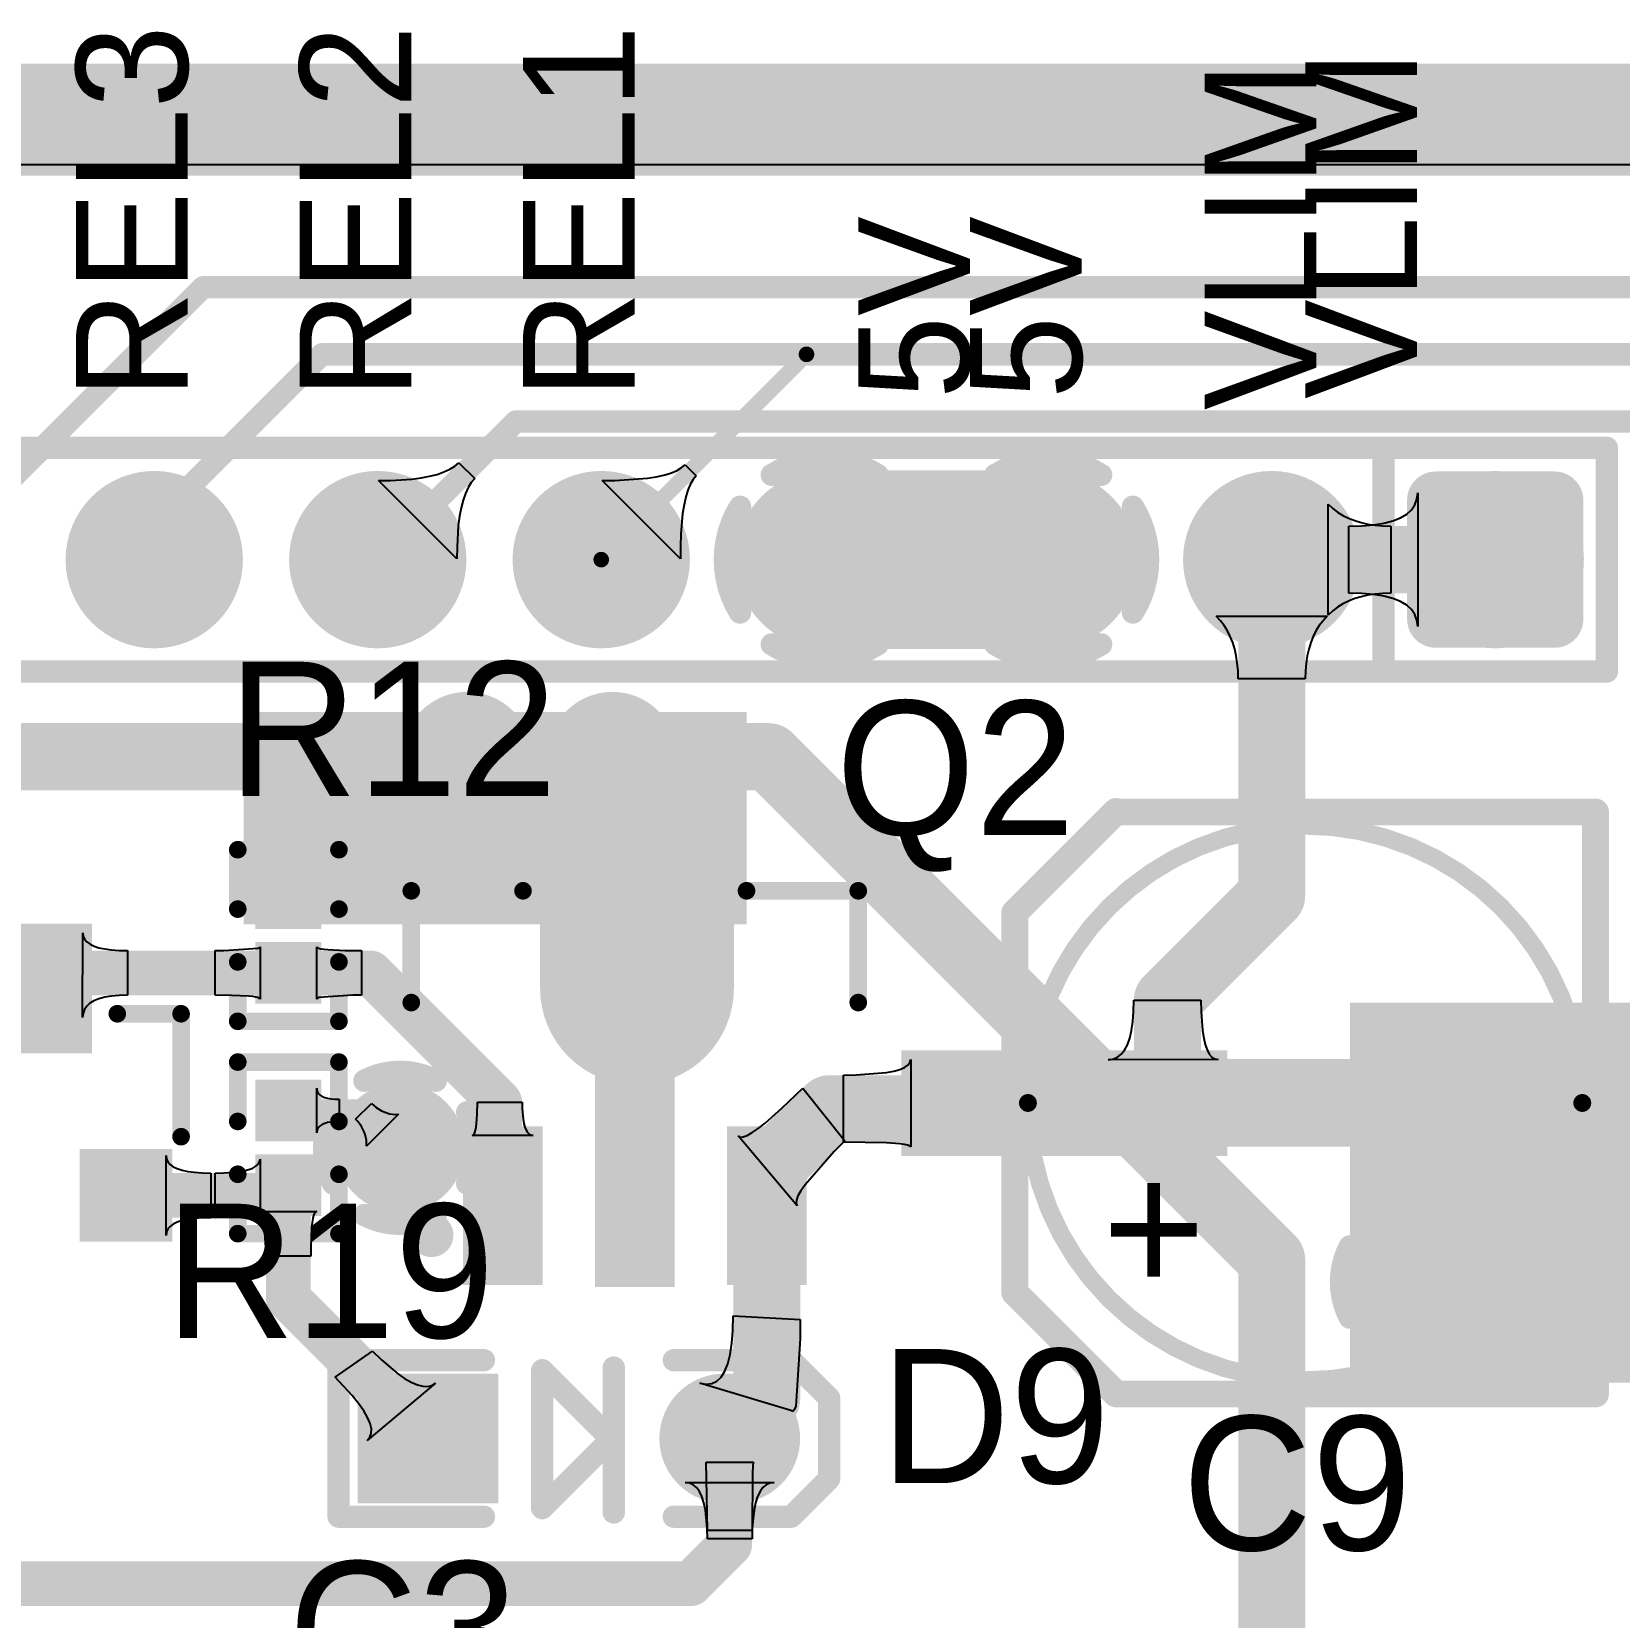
# Model space of a CAD drawing. Header units: millimetres. Extents: x -1 to 102, y -51 to 1.
# Drawn here: x 41.28 to 59.32, y -17.02 to 1 of the extents above; entities that cross this region are included whole.
import ezdxf

# ---------------------------------------------------------------- set-up
doc = ezdxf.new("R2010")
doc.units = ezdxf.units.MM
for name, color, linetype in [('BottomLayer', 5, 'Continuous'), ('InternalPlane1', 76, 'Continuous'), ('InternalPlane2', 16, 'Continuous'), ('Mechanical1', 6, 'Continuous'), ('MultiLayer', 9, 'Continuous'), ('TopLayer', 1, 'Continuous'), ('TopOverlay', 2, 'Continuous'), ('TopSolder', 216, 'Continuous')]:
    doc.layers.add(name, color=color, linetype=linetype)

msp = doc.modelspace()

# ---------------------------------------------------------------- linework, layer by layer
at = {"layer": 'BottomLayer'}
for p, q in [((46.031, -3.973), (46.087, -3.938)), ((46.087, -3.938), (46.134, -3.898)), ((46.134, -3.898), (46.314, -4.078)), ((45.221, -4.1), (45.357, -4.099)), ((46.112, -4.991), (45.221, -4.1)), ((45.357, -4.099), (45.599, -4.085)), ((45.599, -4.085), (45.705, -4.071)), ((45.705, -4.071), (45.801, -4.053)), ((45.801, -4.053), (45.888, -4.031)), ((45.888, -4.031), (45.964, -4.004)), ((45.964, -4.004), (46.031, -3.973)), ((46.274, -4.125), (46.239, -4.181)), ((46.314, -4.078), (46.274, -4.125)), ((46.181, -4.324), (46.159, -4.411)), ((46.208, -4.248), (46.181, -4.324)), ((46.239, -4.181), (46.208, -4.248)), ((46.141, -4.507), (46.127, -4.613)), ((46.159, -4.411), (46.141, -4.507)), ((46.127, -4.613), (46.113, -4.855)), ((46.113, -4.855), (46.112, -4.991))]:
    msp.add_line(p, q, dxfattribs=at)
for points, const_width in [([(40.132, -5), (43.227, -1.905)], 0.254), ([(43.227, -1.905), (61.849, -1.905)], 0.254), ([(43.11, -4.134), (44.577, -2.667)], 0.254), ([(44.577, -2.667), (61.087, -2.667)], 0.254), ([(45.212, -5), (46.783, -3.429)], 0.254), ([(46.783, -3.429), (60.198, -3.429)], 0.254), ([(42.672, -4.582), (43.11, -4.144)], 0.254), ([(43.11, -4.144), (43.11, -4.134)], 0.254), ([(42.672, -5), (42.672, -4.582)], 0.254), ([(30.988, -7.239), (46.228, -7.239)], 0.762), ([(46.228, -7.239), (47.879, -7.239)], 0.762), ([(47.879, -7.239), (49.657, -7.239)], 0.762), ([(49.657, -7.239), (55.372, -12.954)], 0.762), ([(55.372, -45), (55.372, -12.954)], 0.762)]:
    msp.add_lwpolyline(points, dxfattribs=dict(at, const_width=const_width))
for points, const_width in [([(43.164, -1.905, 1), (43.291, -1.905, 1)], 0.127), ([(43.164, -1.905, 1), (43.291, -1.905, 1)], 0.127), ([(44.513, -2.667, 1), (44.641, -2.667, 1)], 0.127), ([(44.513, -2.667, 1), (44.641, -2.667, 1)], 0.127), ([(46.72, -3.429, 1), (46.847, -3.429, 1)], 0.127), ([(46.72, -3.429, 1), (46.847, -3.429, 1)], 0.127), ([(42.222, -5, 1), (43.122, -5, 1)], 0.9), ([(43.046, -4.134, 1), (43.173, -4.134, 1)], 0.127), ([(43.046, -4.134, 1), (43.173, -4.134, 1)], 0.127), ([(43.046, -4.144, 1), (43.173, -4.144, 1)], 0.127), ([(43.046, -4.144, 1), (43.173, -4.144, 1)], 0.127), ([(44.762, -5, 1), (45.662, -5, 1)], 0.9), ([(47.302, -5, 1), (48.202, -5, 1)], 0.9), ([(49.842, -5, 1), (50.742, -5, 1)], 0.9), ([(52.382, -5, 1), (53.282, -5, 1)], 0.9), ([(54.922, -5, 1), (55.822, -5, 1)], 0.9), ([(57.125, -4.325, 1), (57.349, -4.325, 1)], 0.225), ([(58.475, -4.325, 1), (58.699, -4.325, 1)], 0.225), ([(42.608, -4.582, 1), (42.736, -4.582, 1)], 0.127), ([(42.608, -4.582, 1), (42.736, -4.582, 1)], 0.127), ([(42.608, -5, 1), (42.736, -5, 1)], 0.127), ([(45.148, -5, 1), (45.275, -5, 1)], 0.127), ([(57.125, -5.675, 1), (57.349, -5.675, 1)], 0.225), ([(58.475, -5.675, 1), (58.699, -5.675, 1)], 0.225), ([(46.037, -7.239, 1), (46.418, -7.239, 1)], 0.381), ([(46.037, -7.239, 1), (46.418, -7.239, 1)], 0.381), ([(46.037, -7.239, 1), (46.418, -7.239, 1)], 0.381), ([(47.688, -7.239, 1), (48.069, -7.239, 1)], 0.381), ([(47.688, -7.239, 1), (48.069, -7.239, 1)], 0.381), ([(47.688, -7.239, 1), (48.069, -7.239, 1)], 0.381), ([(49.467, -7.239, 1), (49.847, -7.239, 1)], 0.381), ([(49.467, -7.239, 1), (49.847, -7.239, 1)], 0.381), ([(45.275, -11.684, 1), (45.657, -11.684, 1)], 0.381), ([(55.181, -12.954, 1), (55.562, -12.954, 1)], 0.381), ([(55.181, -12.954, 1), (55.562, -12.954, 1)], 0.381), ([(56.832, -13.208, 1), (57.214, -13.208, 1)], 0.381), ([(59.118, -13.208, 1), (59.499, -13.208, 1)], 0.381)]:
    msp.add_lwpolyline(points, format="xyb", close=True, dxfattribs=dict(at, const_width=const_width))
for points in [[(58.587, -4.1), (57.237, -4.1), (58.587, -5.9), (57.237, -5.9)], [(58.812, -4.325), (57.012, -4.325), (58.812, -5.675), (57.012, -5.675)]]:
    msp.add_solid(points, dxfattribs=at)
at = {"layer": 'InternalPlane1'}
msp.add_line((0.51, -0.51), (99.49, -0.51), dxfattribs=at)
at = {"layer": 'InternalPlane1', "const_width": 1.016}
msp.add_lwpolyline([(0, 0), (100, 0)], dxfattribs=at)
at = {"layer": 'InternalPlane1'}
for points, const_width in [([(42.168, -5, 1), (43.176, -5, 1)], 1.008), ([(44.708, -5, 1), (45.716, -5, 1)], 1.008), ([(47.248, -5, 1), (48.256, -5, 1)], 1.008), ([(49.788, -5, 1), (50.796, -5, 1)], 1.008), ([(52.328, -5, 1), (53.336, -5, 1)], 1.008), ([(54.868, -5, 1), (55.876, -5, 1)], 1.008), ([(57.408, -5, 1), (58.416, -5, 1)], 1.008), ([(45.86, -7.239, 1), (46.596, -7.239, 1)], 0.737), ([(47.511, -7.239, 1), (48.247, -7.239, 1)], 0.737), ([(44.997, -10.921, 1), (45.124, -10.921, 1)], 0.127), ([(45.808, -10.921, 1), (45.935, -10.921, 1)], 0.127), ([(44.64, -11.279, 1), (44.767, -11.279, 1)], 0.127), ([(46.165, -11.279, 1), (46.292, -11.279, 1)], 0.127), ([(44.64, -12.089, 1), (44.767, -12.089, 1)], 0.127), ([(46.165, -12.089, 1), (46.292, -12.089, 1)], 0.127), ([(44.997, -12.447, 1), (45.124, -12.447, 1)], 0.127), ([(45.808, -12.447, 1), (45.935, -12.447, 1)], 0.127), ([(56.554, -12.445, 1), (56.681, -12.445, 1)], 0.127), ([(57.365, -12.445, 1), (57.492, -12.445, 1)], 0.127), ([(58.84, -12.445, 1), (58.967, -12.445, 1)], 0.127), ([(56.197, -12.803, 1), (56.324, -12.803, 1)], 0.127), ([(57.722, -12.803, 1), (57.849, -12.803, 1)], 0.127), ([(58.483, -12.803, 1), (58.61, -12.803, 1)], 0.127), ([(56.197, -13.613, 1), (56.324, -13.613, 1)], 0.127), ([(57.722, -13.613, 1), (57.849, -13.613, 1)], 0.127), ([(58.483, -13.613, 1), (58.61, -13.613, 1)], 0.127), ([(56.554, -13.971, 1), (56.681, -13.971, 1)], 0.127), ([(57.365, -13.971, 1), (57.492, -13.971, 1)], 0.127), ([(58.84, -13.971, 1), (58.967, -13.971, 1)], 0.127)]:
    msp.add_lwpolyline(points, format="xyb", close=True, dxfattribs=dict(at, const_width=const_width))
at = {"layer": 'InternalPlane1', "const_width": 0.254}
for points in [[(45.061, -10.921, -0.249328), (45.871, -10.921)], [(44.703, -12.089, -0.249328), (44.703, -11.279)], [(46.229, -11.279, -0.249328), (46.229, -12.089)], [(56.618, -12.445, -0.249328), (57.428, -12.445)], [(58.904, -12.445, -0.249328), (59.714, -12.445)], [(45.871, -12.447, -0.249328), (45.061, -12.447)], [(56.26, -13.613, -0.249328), (56.26, -12.803)], [(57.786, -12.803, -0.249328), (57.786, -13.613)], [(58.546, -13.613, -0.249328), (58.546, -12.803)], [(57.428, -13.971, -0.249328), (56.618, -13.971)], [(59.714, -13.971, -0.249328), (58.904, -13.971)]]:
    msp.add_lwpolyline(points, format="xyb", dxfattribs=at)
at = {"layer": 'InternalPlane2'}
msp.add_line((0.51, -0.51), (99.49, -0.51), dxfattribs=at)
at = {"layer": 'InternalPlane2', "const_width": 1.016}
msp.add_lwpolyline([(0, 0), (100, 0)], dxfattribs=at)
at = {"layer": 'InternalPlane2', "const_width": 0.254}
for points in [[(49.691, -4.037, -0.286745), (50.893, -4.037)], [(52.231, -4.037, -0.286745), (53.433, -4.037)], [(49.329, -5.601, -0.286745), (49.329, -4.399)], [(51.255, -4.399, -0.286745), (51.255, -5.601)], [(51.869, -5.601, -0.286745), (51.869, -4.399)], [(53.795, -4.399, -0.286745), (53.795, -5.601)], [(50.893, -5.963, -0.286745), (49.691, -5.963)], [(53.433, -5.963, -0.286745), (52.231, -5.963)]]:
    msp.add_lwpolyline(points, format="xyb", dxfattribs=at)
at = {"layer": 'InternalPlane2'}
for points, const_width in [([(49.627, -4.037, 1), (49.754, -4.037, 1)], 0.127), ([(50.83, -4.037, 1), (50.957, -4.037, 1)], 0.127), ([(52.167, -4.037, 1), (52.294, -4.037, 1)], 0.127), ([(53.37, -4.037, 1), (53.497, -4.037, 1)], 0.127), ([(42.168, -5, 1), (43.176, -5, 1)], 1.008), ([(44.708, -5, 1), (45.716, -5, 1)], 1.008), ([(47.248, -5, 1), (48.256, -5, 1)], 1.008), ([(54.868, -5, 1), (55.876, -5, 1)], 1.008), ([(57.408, -5, 1), (58.416, -5, 1)], 1.008), ([(49.266, -4.399, 1), (49.393, -4.399, 1)], 0.127), ([(51.191, -4.399, 1), (51.318, -4.399, 1)], 0.127), ([(51.806, -4.399, 1), (51.933, -4.399, 1)], 0.127), ([(53.731, -4.399, 1), (53.858, -4.399, 1)], 0.127), ([(49.266, -5.601, 1), (49.393, -5.601, 1)], 0.127), ([(51.191, -5.601, 1), (51.318, -5.601, 1)], 0.127), ([(51.806, -5.601, 1), (51.933, -5.601, 1)], 0.127), ([(53.731, -5.601, 1), (53.858, -5.601, 1)], 0.127), ([(49.627, -5.963, 1), (49.754, -5.963, 1)], 0.127), ([(50.83, -5.963, 1), (50.957, -5.963, 1)], 0.127), ([(52.167, -5.963, 1), (52.294, -5.963, 1)], 0.127), ([(53.37, -5.963, 1), (53.497, -5.963, 1)], 0.127), ([(45.86, -7.239, 1), (46.596, -7.239, 1)], 0.737), ([(47.511, -7.239, 1), (48.247, -7.239, 1)], 0.737), ([(45.098, -11.684, 1), (45.834, -11.684, 1)], 0.737), ([(56.655, -13.208, 1), (57.391, -13.208, 1)], 0.737), ([(58.941, -13.208, 1), (59.677, -13.208, 1)], 0.737)]:
    msp.add_lwpolyline(points, format="xyb", close=True, dxfattribs=dict(at, const_width=const_width))
at = {"layer": 'Mechanical1', "const_width": 1.27}
msp.add_lwpolyline([(19.05, 0), (80.899, 0)], dxfattribs=at)
at = {"layer": 'MultiLayer'}
for points, const_width in [([(42.222, -5, 1), (43.122, -5, 1)], 0.9), ([(44.762, -5, 1), (45.662, -5, 1)], 0.9), ([(47.302, -5, 1), (48.202, -5, 1)], 0.9), ([(49.842, -5, 1), (50.742, -5, 1)], 0.9), ([(52.382, -5, 1), (53.282, -5, 1)], 0.9), ([(54.922, -5, 1), (55.822, -5, 1)], 0.9), ([(57.125, -4.325, 1), (57.349, -4.325, 1)], 0.225), ([(58.475, -4.325, 1), (58.699, -4.325, 1)], 0.225), ([(57.125, -5.675, 1), (57.349, -5.675, 1)], 0.225), ([(58.475, -5.675, 1), (58.699, -5.675, 1)], 0.225), ([(46.037, -7.239, 1), (46.418, -7.239, 1)], 0.381), ([(47.688, -7.239, 1), (48.069, -7.239, 1)], 0.381), ([(45.275, -11.684, 1), (45.657, -11.684, 1)], 0.381), ([(56.832, -13.208, 1), (57.214, -13.208, 1)], 0.381), ([(59.118, -13.208, 1), (59.499, -13.208, 1)], 0.381)]:
    msp.add_lwpolyline(points, format="xyb", close=True, dxfattribs=dict(at, const_width=const_width))
for points in [[(58.587, -4.1), (57.237, -4.1), (58.587, -5.9), (57.237, -5.9)], [(58.812, -4.325), (57.012, -4.325), (58.812, -5.675), (57.012, -5.675)]]:
    msp.add_solid(points, dxfattribs=at)
at = {"layer": 'TopLayer'}
for p, q in [((48.607, -3.989), (48.661, -3.957)), ((48.661, -3.957), (48.704, -3.922)), ((48.704, -3.922), (48.83, -4.048)), ((48.652, -4.991), (47.761, -4.1)), ((47.761, -4.1), (47.907, -4.1)), ((47.907, -4.1), (48.276, -4.075)), ((48.276, -4.075), (48.376, -4.059)), ((48.376, -4.059), (48.464, -4.04)), ((48.464, -4.04), (48.541, -4.016)), ((48.541, -4.016), (48.607, -3.989)), ((48.763, -4.145), (48.736, -4.211)), ((48.795, -4.091), (48.763, -4.145)), ((48.83, -4.048), (48.795, -4.091)), ((48.712, -4.288), (48.693, -4.376)), ((48.736, -4.211), (48.712, -4.288)), ((56.999, -4.376), (57.023, -4.312)), ((57.023, -4.312), (57.031, -4.24)), ((57.031, -4.24), (57.031, -5.76)), ((48.677, -4.476), (48.657, -4.711)), ((48.693, -4.376), (48.677, -4.476)), ((56.015, -5.63), (56.015, -4.37)), ((56.015, -4.37), (56.066, -4.417)), ((56.066, -4.417), (56.121, -4.46)), ((56.121, -4.46), (56.181, -4.497)), ((56.181, -4.497), (56.246, -4.529)), ((56.835, -4.524), (56.906, -4.482)), ((56.906, -4.482), (56.96, -4.433)), ((56.96, -4.433), (56.999, -4.376)), ((56.246, -4.529), (56.315, -4.557)), ((56.249, -4.619), (56.397, -4.615)), ((56.249, -5.381), (56.249, -4.619)), ((56.315, -4.557), (56.388, -4.579)), ((56.388, -4.579), (56.466, -4.597)), ((56.397, -4.615), (56.53, -4.604)), ((56.466, -4.597), (56.549, -4.609)), ((56.53, -4.604), (56.648, -4.585)), ((56.549, -4.609), (56.636, -4.617)), ((56.636, -4.617), (56.727, -4.619)), ((56.648, -4.585), (56.749, -4.558)), ((56.727, -4.619), (56.727, -5.381)), ((56.749, -4.558), (56.835, -4.524)), ((48.657, -4.711), (48.652, -4.845)), ((48.652, -4.845), (48.652, -4.991)), ((56.397, -5.385), (56.249, -5.381)), ((56.466, -5.403), (56.388, -5.421)), ((56.53, -5.396), (56.397, -5.385)), ((56.549, -5.391), (56.466, -5.403)), ((56.648, -5.415), (56.53, -5.396)), ((56.636, -5.383), (56.549, -5.391)), ((56.727, -5.381), (56.636, -5.383)), ((56.066, -5.583), (56.015, -5.63)), ((56.121, -5.54), (56.066, -5.583)), ((56.181, -5.503), (56.121, -5.54)), ((56.246, -5.471), (56.181, -5.503)), ((56.315, -5.443), (56.246, -5.471)), ((56.388, -5.421), (56.315, -5.443)), ((56.749, -5.442), (56.648, -5.415)), ((56.835, -5.476), (56.749, -5.442)), ((56.906, -5.518), (56.835, -5.476)), ((56.96, -5.567), (56.906, -5.518)), ((56.999, -5.624), (56.96, -5.567)), ((54.789, -5.694), (54.742, -5.643)), ((54.742, -5.643), (56.002, -5.643)), ((54.832, -5.749), (54.789, -5.694)), ((54.869, -5.809), (54.832, -5.749)), ((55.912, -5.749), (55.875, -5.809)), ((55.955, -5.694), (55.912, -5.749)), ((56.002, -5.643), (55.955, -5.694)), ((57.023, -5.688), (56.999, -5.624)), ((57.031, -5.76), (57.023, -5.688)), ((54.901, -5.874), (54.869, -5.809)), ((54.929, -5.943), (54.901, -5.874)), ((54.951, -6.016), (54.929, -5.943)), ((55.815, -5.943), (55.793, -6.016)), ((55.843, -5.874), (55.815, -5.943)), ((55.875, -5.809), (55.843, -5.874)), ((54.969, -6.094), (54.951, -6.016)), ((54.981, -6.177), (54.969, -6.094)), ((55.775, -6.094), (55.763, -6.177)), ((55.793, -6.016), (55.775, -6.094)), ((54.989, -6.264), (54.981, -6.177)), ((54.991, -6.355), (54.989, -6.264)), ((55.755, -6.264), (55.753, -6.355)), ((55.763, -6.177), (55.755, -6.264)), ((55.753, -6.355), (54.991, -6.355)), ((41.858, -10.204), (41.861, -9.242)), ((41.861, -9.242), (41.866, -9.28)), ((41.866, -9.28), (41.881, -9.314)), ((41.881, -9.314), (41.907, -9.344)), ((41.907, -9.344), (41.942, -9.37)), ((41.942, -9.37), (41.988, -9.392)), ((41.988, -9.392), (42.044, -9.41)), ((42.044, -9.41), (42.11, -9.424)), ((42.11, -9.424), (42.186, -9.434)), ((42.186, -9.434), (42.272, -9.44)), ((42.272, -9.44), (42.369, -9.442)), ((42.369, -9.442), (42.369, -9.95)), ((43.366, -9.95), (43.366, -9.442)), ((43.366, -9.442), (43.463, -9.442)), ((43.463, -9.442), (43.854, -9.415)), ((43.854, -9.415), (43.869, -9.407)), ((43.869, -9.407), (43.874, -9.399)), ((43.874, -9.399), (43.874, -9.993)), ((44.518, -9.993), (44.518, -9.399)), ((44.518, -9.399), (44.523, -9.407)), ((44.523, -9.407), (44.538, -9.415)), ((44.538, -9.415), (44.564, -9.421)), ((44.564, -9.421), (44.599, -9.427)), ((44.599, -9.427), (44.645, -9.431)), ((44.645, -9.431), (44.843, -9.44)), ((44.843, -9.44), (45.026, -9.442)), ((45.026, -9.442), (45.026, -9.95)), ((41.904, -10.074), (41.879, -10.113)), ((41.94, -10.041), (41.904, -10.074)), ((41.986, -10.014), (41.94, -10.041)), ((42.042, -9.991), (41.986, -10.014)), ((42.109, -9.973), (42.042, -9.991)), ((42.185, -9.96), (42.109, -9.973)), ((42.272, -9.953), (42.185, -9.96)), ((42.369, -9.95), (42.272, -9.953)), ((43.549, -9.952), (43.366, -9.95)), ((43.747, -9.961), (43.549, -9.952)), ((43.793, -9.965), (43.747, -9.961)), ((43.828, -9.971), (43.793, -9.965)), ((43.854, -9.977), (43.828, -9.971)), ((43.869, -9.985), (43.854, -9.977)), ((43.874, -9.993), (43.869, -9.985)), ((44.523, -9.985), (44.518, -9.993)), ((44.538, -9.977), (44.523, -9.985)), ((44.929, -9.95), (44.538, -9.977)), ((45.026, -9.95), (44.929, -9.95)), ((53.803, -10.133), (53.806, -10.005)), ((53.806, -10.005), (54.568, -10.005)), ((54.568, -10.005), (54.57, -10.133)), ((41.863, -10.156), (41.858, -10.204)), ((41.879, -10.113), (41.863, -10.156)), ((53.779, -10.35), (53.794, -10.248)), ((53.794, -10.248), (53.803, -10.133)), ((54.57, -10.133), (54.585, -10.349)), ((53.733, -10.512), (53.759, -10.438)), ((53.759, -10.438), (53.779, -10.35)), ((54.585, -10.349), (54.599, -10.436)), ((54.599, -10.436), (54.617, -10.51)), ((53.618, -10.655), (53.662, -10.621)), ((53.662, -10.621), (53.7, -10.573)), ((53.7, -10.573), (53.733, -10.512)), ((54.617, -10.51), (54.638, -10.571)), ((54.638, -10.571), (54.663, -10.618)), ((54.663, -10.618), (54.692, -10.652)), ((50.994, -10.829), (51.078, -10.813)), ((51.078, -10.813), (51.147, -10.793)), ((51.147, -10.793), (51.2, -10.77)), ((51.2, -10.77), (51.238, -10.743)), ((51.238, -10.743), (51.261, -10.713)), ((51.261, -10.713), (51.269, -10.679)), ((51.269, -10.679), (51.269, -11.673)), ((53.513, -10.682), (53.568, -10.675)), ((54.763, -10.679), (53.513, -10.682)), ((53.568, -10.675), (53.618, -10.655)), ((54.692, -10.652), (54.726, -10.672)), ((54.726, -10.672), (54.763, -10.679)), ((44.518, -11.513), (44.518, -11.005)), ((44.518, -11.005), (44.52, -11.029)), ((49.806, -11.234), (50.042, -11.005)), ((50.042, -11.005), (50.519, -11.606)), ((50.507, -10.858), (50.651, -10.856)), ((50.507, -11.62), (50.507, -10.858)), ((50.651, -10.856), (50.994, -10.829)), ((44.52, -11.029), (44.528, -11.051)), ((44.528, -11.051), (44.541, -11.07)), ((44.541, -11.07), (44.559, -11.086)), ((44.559, -11.086), (44.581, -11.1)), ((44.581, -11.1), (44.609, -11.112)), ((44.609, -11.112), (44.642, -11.121)), ((44.642, -11.121), (44.681, -11.127)), ((44.681, -11.127), (44.724, -11.131)), ((44.724, -11.131), (44.772, -11.132)), ((44.772, -11.132), (44.772, -11.386)), ((44.961, -11.358), (45.14, -11.179)), ((45.14, -11.179), (45.167, -11.204)), ((46.341, -11.301), (46.344, -11.165)), ((46.344, -11.165), (46.852, -11.165)), ((46.852, -11.165), (46.853, -11.237)), ((44.986, -11.385), (44.961, -11.358)), ((45.448, -11.303), (45.085, -11.666)), ((45.167, -11.204), (45.195, -11.226)), ((45.195, -11.226), (45.224, -11.246)), ((45.224, -11.246), (45.253, -11.262)), ((45.253, -11.262), (45.284, -11.276)), ((45.284, -11.276), (45.315, -11.287)), ((45.315, -11.287), (45.347, -11.296)), ((45.347, -11.296), (45.38, -11.301)), ((45.38, -11.301), (45.414, -11.304)), ((45.414, -11.304), (45.448, -11.303)), ((46.335, -11.408), (46.341, -11.301)), ((46.853, -11.237), (46.863, -11.358)), ((46.863, -11.358), (46.872, -11.408)), ((49.614, -11.403), (49.806, -11.234)), ((44.52, -11.489), (44.518, -11.513)), ((44.528, -11.467), (44.52, -11.489)), ((44.541, -11.448), (44.528, -11.467)), ((44.559, -11.432), (44.541, -11.448)), ((44.581, -11.418), (44.559, -11.432)), ((44.609, -11.406), (44.581, -11.418)), ((44.642, -11.397), (44.609, -11.406)), ((44.681, -11.391), (44.642, -11.397)), ((44.724, -11.387), (44.681, -11.391)), ((44.772, -11.386), (44.724, -11.387)), ((45.008, -11.413), (44.986, -11.385)), ((45.028, -11.442), (45.008, -11.413)), ((45.044, -11.471), (45.028, -11.442)), ((45.058, -11.502), (45.044, -11.471)), ((45.069, -11.533), (45.058, -11.502)), ((45.078, -11.565), (45.069, -11.533)), ((46.286, -11.544), (46.297, -11.54)), ((46.977, -11.544), (46.286, -11.544)), ((46.297, -11.54), (46.307, -11.529)), ((46.307, -11.529), (46.315, -11.51)), ((46.315, -11.51), (46.323, -11.484)), ((46.323, -11.484), (46.329, -11.449)), ((46.329, -11.449), (46.335, -11.408)), ((46.872, -11.408), (46.883, -11.449)), ((46.883, -11.449), (46.897, -11.484)), ((46.897, -11.484), (46.913, -11.51)), ((46.913, -11.51), (46.932, -11.529)), ((46.932, -11.529), (46.953, -11.54)), ((46.953, -11.54), (46.977, -11.544)), ((49.364, -11.559), (49.41, -11.543)), ((49.41, -11.543), (49.467, -11.511)), ((49.467, -11.511), (49.535, -11.464)), ((49.535, -11.464), (49.614, -11.403)), ((45.083, -11.598), (45.078, -11.565)), ((45.086, -11.632), (45.083, -11.598)), ((45.085, -11.666), (45.086, -11.632)), ((49.977, -12.342), (49.307, -11.547)), ((49.307, -11.547), (49.33, -11.561)), ((49.33, -11.561), (49.364, -11.559)), ((50.4, -11.727), (50.068, -12.105)), ((50.519, -11.606), (50.4, -11.727)), ((50.994, -11.628), (50.507, -11.62)), ((51.147, -11.639), (50.994, -11.628)), ((51.2, -11.646), (51.147, -11.639)), ((51.238, -11.654), (51.2, -11.646)), ((51.261, -11.663), (51.238, -11.654)), ((51.269, -11.673), (51.261, -11.663)), ((42.806, -12.678), (42.806, -11.77)), ((42.806, -11.77), (42.811, -11.808)), ((42.811, -11.808), (42.826, -11.842)), ((42.826, -11.842), (42.852, -11.872)), ((42.852, -11.872), (42.887, -11.898)), ((42.887, -11.898), (42.933, -11.92)), ((43.793, -11.913), (43.828, -11.893)), ((43.828, -11.893), (43.854, -11.869)), ((43.854, -11.869), (43.869, -11.842)), ((43.869, -11.842), (43.874, -11.812)), ((43.874, -11.812), (43.874, -12.406)), ((42.933, -11.92), (42.989, -11.938)), ((42.989, -11.938), (43.055, -11.952)), ((43.055, -11.952), (43.131, -11.962)), ((43.131, -11.962), (43.217, -11.968)), ((43.217, -11.968), (43.314, -11.97)), ((43.314, -11.97), (43.314, -12.478)), ((43.366, -11.97), (43.463, -11.968)), ((43.366, -12.478), (43.366, -11.97)), ((43.463, -11.968), (43.625, -11.956)), ((43.625, -11.956), (43.691, -11.945)), ((43.691, -11.945), (43.747, -11.931)), ((43.747, -11.931), (43.793, -11.913)), ((49.988, -12.231), (49.97, -12.279)), ((50.021, -12.174), (49.988, -12.231)), ((50.068, -12.105), (50.021, -12.174)), ((43.828, -12.443), (43.793, -12.452)), ((43.854, -12.432), (43.828, -12.443)), ((43.869, -12.42), (43.854, -12.432)), ((43.874, -12.406), (43.869, -12.42)), ((43.887, -12.411), (43.874, -12.406)), ((43.874, -12.406), (44.518, -12.406)), ((43.899, -12.426), (43.887, -12.411)), ((43.909, -12.452), (43.899, -12.426)), ((44.493, -12.426), (44.483, -12.452)), ((44.505, -12.411), (44.493, -12.426)), ((44.518, -12.406), (44.505, -12.411)), ((49.97, -12.279), (49.966, -12.315)), ((49.966, -12.315), (49.977, -12.342)), ((42.826, -12.606), (42.811, -12.64)), ((42.852, -12.576), (42.826, -12.606)), ((42.887, -12.55), (42.852, -12.576)), ((42.933, -12.528), (42.887, -12.55)), ((42.989, -12.51), (42.933, -12.528)), ((43.055, -12.496), (42.989, -12.51)), ((43.217, -12.48), (43.055, -12.496)), ((43.314, -12.478), (43.217, -12.48)), ((43.549, -12.475), (43.366, -12.478)), ((43.691, -12.466), (43.549, -12.475)), ((43.747, -12.46), (43.691, -12.466)), ((43.793, -12.452), (43.747, -12.46)), ((43.918, -12.487), (43.909, -12.452)), ((43.941, -12.817), (43.918, -12.487)), ((44.461, -12.589), (44.451, -12.817)), ((44.467, -12.533), (44.461, -12.589)), ((44.474, -12.487), (44.467, -12.533)), ((44.483, -12.452), (44.474, -12.487)), ((42.811, -12.64), (42.806, -12.678)), ((43.942, -12.914), (43.941, -12.817)), ((44.45, -12.914), (43.942, -12.914)), ((44.451, -12.817), (44.45, -12.914)), ((49.248, -13.758), (49.252, -13.592)), ((49.252, -13.592), (50.014, -13.633)), ((50.014, -13.633), (50.013, -13.849)), ((49.237, -13.904), (49.248, -13.758)), ((50.013, -13.849), (49.962, -14.621)), ((44.729, -14.291), (45.152, -13.995)), ((45.152, -13.995), (45.253, -14.093)), ((49.191, -14.137), (49.218, -14.031)), ((49.218, -14.031), (49.237, -13.904)), ((45.253, -14.093), (45.437, -14.248)), ((45.437, -14.248), (45.518, -14.305)), ((49.115, -14.29), (49.157, -14.223)), ((49.157, -14.223), (49.191, -14.137)), ((44.921, -14.497), (44.729, -14.291)), ((45.87, -14.357), (45.091, -15.009)), ((45.518, -14.305), (45.593, -14.348)), ((45.593, -14.348), (45.662, -14.377)), ((45.662, -14.377), (45.724, -14.393)), ((45.724, -14.393), (45.779, -14.395)), ((45.779, -14.395), (45.828, -14.383)), ((45.828, -14.383), (45.87, -14.357)), ((49.908, -14.67), (48.871, -14.357)), ((48.871, -14.357), (48.943, -14.37)), ((48.943, -14.37), (49.008, -14.363)), ((49.008, -14.363), (49.065, -14.337)), ((49.065, -14.337), (49.115, -14.29)), ((44.995, -14.589), (44.921, -14.497)), ((45.054, -14.672), (44.995, -14.589)), ((45.097, -14.748), (45.054, -14.672)), ((45.126, -14.816), (45.097, -14.748)), ((49.928, -14.679), (49.908, -14.67)), ((49.946, -14.662), (49.928, -14.679)), ((49.962, -14.621), (49.946, -14.662)), ((45.091, -15.009), (45.122, -14.973)), ((45.122, -14.973), (45.139, -14.928)), ((45.14, -14.876), (45.126, -14.816)), ((45.139, -14.928), (45.14, -14.876)), ((48.958, -16.032), (48.943, -15.255)), ((48.943, -15.255), (49.482, -15.255)), ((49.476, -15.291), (49.472, -15.387)), ((49.479, -15.266), (49.476, -15.291)), ((49.482, -15.255), (49.479, -15.266)), ((48.755, -15.494), (48.707, -15.487)), ((48.707, -15.487), (49.718, -15.487)), ((48.797, -15.513), (48.755, -15.494)), ((48.835, -15.545), (48.797, -15.513)), ((49.472, -15.387), (49.467, -16.032)), ((49.628, -15.513), (49.59, -15.545)), ((49.67, -15.494), (49.628, -15.513)), ((49.718, -15.487), (49.67, -15.494)), ((48.868, -15.589), (48.835, -15.545)), ((48.896, -15.647), (48.868, -15.589)), ((48.918, -15.717), (48.896, -15.647)), ((49.529, -15.647), (49.507, -15.717)), ((49.557, -15.589), (49.529, -15.647)), ((49.59, -15.545), (49.557, -15.589)), ((48.936, -15.8), (48.918, -15.717)), ((48.956, -16.005), (48.936, -15.8)), ((49.489, -15.8), (49.477, -15.896)), ((49.507, -15.717), (49.489, -15.8)), ((48.958, -16.126), (48.956, -16.005)), ((49.467, -16.032), (48.958, -16.032)), ((49.469, -16.005), (49.467, -16.126)), ((49.477, -15.896), (49.469, -16.005)), ((49.467, -16.126), (48.958, -16.126))]:
    msp.add_line(p, q, dxfattribs=at)
for points, const_width in [([(47.752, -5), (50.085, -2.667)], 0.178), ([(50.085, -2.667), (60.071, -2.667)], 0.178), ([(50.292, -5), (52.832, -5)], 2.032), ([(55.372, -5), (57.912, -5)], 0.762), ([(55.372, -8.82), (55.372, -5)], 0.762), ([(48.158, -9.869), (48.158, -8.469)], 2), ([(54.187, -10.005), (55.372, -8.82)], 0.762), ([(41.402, -9.874), (41.58, -9.696)], 0.508), ([(41.58, -9.696), (44.196, -9.696)], 0.508), ([(44.196, -9.696), (45.129, -9.696)], 0.508), ([(45.129, -9.696), (46.598, -11.165)], 0.508), ([(54.187, -11.057), (54.187, -10.005)], 0.762), ([(52.953, -11.239), (53.016, -11.176)], 0.762), ([(53.016, -11.176), (54.068, -11.176)], 0.762), ([(54.068, -11.176), (54.187, -11.057)], 0.762), ([(46.598, -12.306), (46.598, -11.165)], 0.508), ([(49.633, -11.953), (50.348, -11.239)], 0.762), ([(50.348, -11.239), (52.953, -11.239)], 0.762), ([(44.196, -11.259), (45.041, -11.259)], 0.254), ([(45.041, -11.259), (45.466, -11.684)], 0.254), ([(49.633, -12.341), (49.633, -11.953)], 0.762), ([(44.056, -12.224), (44.171, -12.109)], 0.508), ([(44.171, -12.109), (44.196, -12.109)], 0.508), ([(44.196, -13.398), (44.196, -12.109)], 0.508), ([(42.352, -12.224), (44.056, -12.224)], 0.508), ([(46.598, -12.306), (46.633, -12.341)], 0.508), ([(49.633, -14.535), (49.633, -12.341)], 0.762), ([(44.196, -13.398), (45.339, -14.541)], 0.508), ([(49.212, -14.955), (49.633, -14.535)], 0.762), ([(45.339, -14.605), (45.339, -14.541)], 0.508), ([(45.339, -14.605), (45.72, -14.986)], 0.508), ([(49.276, -14.986), (49.149, -14.986)], 1.27), ([(49.212, -14.986), (49.212, -14.955)], 0.762), ([(45.72, -14.986), (45.783, -14.986)], 0.508), ([(49.212, -16.192), (49.212, -14.986)], 0.508), ([(48.768, -16.637), (49.212, -16.192)], 0.508), ([(39.37, -16.637), (48.768, -16.637)], 0.508)]:
    msp.add_lwpolyline(points, dxfattribs=dict(at, const_width=const_width))
for points, const_width in [([(50.041, -2.667, 1), (50.129, -2.667, 1)], 0.0889), ([(50.041, -2.667, 1), (50.129, -2.667, 1)], 0.0889), ([(42.222, -5, 1), (43.122, -5, 1)], 0.9), ([(44.762, -5, 1), (45.662, -5, 1)], 0.9), ([(47.302, -5, 1), (48.202, -5, 1)], 0.9), ([(49.784, -5, 1), (50.8, -5, 1)], 1.016), ([(49.842, -5, 1), (50.742, -5, 1)], 0.9), ([(52.324, -5, 1), (53.34, -5, 1)], 1.016), ([(52.382, -5, 1), (53.282, -5, 1)], 0.9), ([(54.922, -5, 1), (55.822, -5, 1)], 0.9), ([(57.125, -4.325, 1), (57.349, -4.325, 1)], 0.225), ([(58.475, -4.325, 1), (58.699, -4.325, 1)], 0.225), ([(55.181, -5, 1), (55.562, -5, 1)], 0.381), ([(55.181, -5, 1), (55.562, -5, 1)], 0.381), ([(57.721, -5, 1), (58.102, -5, 1)], 0.381), ([(47.708, -5, 1), (47.796, -5, 1)], 0.0889), ([(57.125, -5.675, 1), (57.349, -5.675, 1)], 0.225), ([(58.475, -5.675, 1), (58.699, -5.675, 1)], 0.225), ([(46.037, -7.239, 1), (46.418, -7.239, 1)], 0.381), ([(47.688, -7.239, 1), (48.069, -7.239, 1)], 0.381), ([(47.658, -8.469, 1), (48.658, -8.469, 1)], 1), ([(55.181, -8.82, 1), (55.562, -8.82, 1)], 0.381), ([(55.181, -8.82, 1), (55.562, -8.82, 1)], 0.381), ([(47.658, -9.869, 1), (48.658, -9.869, 1)], 1), ([(41.453, -9.696, 1), (41.707, -9.696, 1)], 0.254), ([(41.453, -9.696, 1), (41.707, -9.696, 1)], 0.254), ([(44.069, -9.696, 1), (44.323, -9.696, 1)], 0.254), ([(44.069, -9.696, 1), (44.323, -9.696, 1)], 0.254), ([(45.002, -9.696, 1), (45.256, -9.696, 1)], 0.254), ([(45.002, -9.696, 1), (45.256, -9.696, 1)], 0.254), ([(41.275, -9.874, 1), (41.529, -9.874, 1)], 0.254), ([(53.996, -10.005, 1), (54.377, -10.005, 1)], 0.381), ([(53.996, -10.005, 1), (54.377, -10.005, 1)], 0.381), ([(52.825, -11.176, 1), (53.206, -11.176, 1)], 0.381), ([(52.825, -11.176, 1), (53.206, -11.176, 1)], 0.381), ([(53.877, -11.176, 1), (54.258, -11.176, 1)], 0.381), ([(53.877, -11.176, 1), (54.258, -11.176, 1)], 0.381), ([(53.996, -11.057, 1), (54.377, -11.057, 1)], 0.381), ([(53.996, -11.057, 1), (54.377, -11.057, 1)], 0.381), ([(46.471, -11.165, 1), (46.725, -11.165, 1)], 0.254), ([(46.471, -11.165, 1), (46.725, -11.165, 1)], 0.254), ([(50.157, -11.239, 1), (50.538, -11.239, 1)], 0.381), ([(50.157, -11.239, 1), (50.538, -11.239, 1)], 0.381), ([(52.763, -11.239, 1), (53.144, -11.239, 1)], 0.381), ([(52.763, -11.239, 1), (53.144, -11.239, 1)], 0.381), ([(44.132, -11.259, 1), (44.259, -11.259, 1)], 0.127), ([(44.977, -11.259, 1), (45.104, -11.259, 1)], 0.127), ([(44.977, -11.259, 1), (45.104, -11.259, 1)], 0.127), ([(45.275, -11.684, 1), (45.657, -11.684, 1)], 0.381), ([(45.403, -11.684, 1), (45.529, -11.684, 1)], 0.127), ([(49.442, -11.953, 1), (49.823, -11.953, 1)], 0.381), ([(49.442, -11.953, 1), (49.823, -11.953, 1)], 0.381), ([(44.044, -12.109, 1), (44.298, -12.109, 1)], 0.254), ([(44.044, -12.109, 1), (44.298, -12.109, 1)], 0.254), ([(44.069, -12.109, 1), (44.323, -12.109, 1)], 0.254), ([(44.069, -12.109, 1), (44.323, -12.109, 1)], 0.254), ([(42.225, -12.224, 1), (42.479, -12.224, 1)], 0.254), ([(43.929, -12.224, 1), (44.183, -12.224, 1)], 0.254), ([(43.929, -12.224, 1), (44.183, -12.224, 1)], 0.254), ([(46.471, -12.306, 1), (46.725, -12.306, 1)], 0.254), ([(46.471, -12.306, 1), (46.725, -12.306, 1)], 0.254), ([(46.506, -12.341, 1), (46.76, -12.341, 1)], 0.254), ([(49.442, -12.341, 1), (49.823, -12.341, 1)], 0.381), ([(49.442, -12.341, 1), (49.823, -12.341, 1)], 0.381), ([(56.832, -13.208, 1), (57.214, -13.208, 1)], 0.381), ([(59.118, -13.208, 1), (59.499, -13.208, 1)], 0.381), ([(44.069, -13.398, 1), (44.323, -13.398, 1)], 0.254), ([(44.069, -13.398, 1), (44.323, -13.398, 1)], 0.254), ([(49.442, -14.535, 1), (49.823, -14.535, 1)], 0.381), ([(49.442, -14.535, 1), (49.823, -14.535, 1)], 0.381), ([(45.212, -14.541, 1), (45.466, -14.541, 1)], 0.254), ([(45.212, -14.541, 1), (45.466, -14.541, 1)], 0.254), ([(45.212, -14.605, 1), (45.466, -14.605, 1)], 0.254), ([(45.212, -14.605, 1), (45.466, -14.605, 1)], 0.254), ([(48.831, -14.986, 1), (49.467, -14.986, 1)], 0.635), ([(48.958, -14.986, 1), (49.593, -14.986, 1)], 0.635), ([(49.022, -14.955, 1), (49.403, -14.955, 1)], 0.381), ([(49.022, -14.955, 1), (49.403, -14.955, 1)], 0.381), ([(49.022, -14.986, 1), (49.403, -14.986, 1)], 0.381), ([(45.593, -14.986, 1), (45.847, -14.986, 1)], 0.254), ([(45.593, -14.986, 1), (45.847, -14.986, 1)], 0.254), ([(45.657, -14.986, 1), (45.91, -14.986, 1)], 0.254), ([(49.086, -14.986, 1), (49.339, -14.986, 1)], 0.254), ([(49.086, -16.192, 1), (49.339, -16.192, 1)], 0.254), ([(49.086, -16.192, 1), (49.339, -16.192, 1)], 0.254), ([(48.641, -16.637, 1), (48.895, -16.637, 1)], 0.254), ([(48.641, -16.637, 1), (48.895, -16.637, 1)], 0.254)]:
    msp.add_lwpolyline(points, format="xyb", close=True, dxfattribs=dict(at, const_width=const_width))
for points in [[(58.587, -4.1), (57.237, -4.1), (58.587, -5.9), (57.237, -5.9)], [(58.812, -4.325), (57.012, -4.325), (58.812, -5.675), (57.012, -5.675)], [(43.688, -9.144), (49.403, -9.144), (43.688, -6.731), (49.403, -6.731)], [(43.871, -8.546), (43.871, -9.146), (44.521, -8.546), (44.521, -9.146)], [(40.94, -10.509), (41.864, -10.509), (40.94, -9.239), (41.864, -9.239)], [(43.871, -9.396), (43.871, -9.996), (44.521, -9.396), (44.521, -9.996)], [(56.261, -14.351), (60.325, -14.351), (56.261, -10.033), (60.325, -10.033)], [(48.483, -10.763), (47.783, -10.763), (48.483, -13.163), (47.783, -13.163)], [(51.266, -11.676), (54.766, -11.676), (51.266, -10.676), (54.766, -10.676)], [(56.74, -11.676), (60.24, -11.676), (56.74, -10.676), (60.24, -10.676)], [(44.521, -11.559), (44.521, -10.959), (43.871, -11.559), (43.871, -10.959)], [(46.983, -11.541), (46.283, -11.541), (46.983, -13.141), (46.283, -13.141)], [(49.983, -11.541), (49.283, -11.541), (49.983, -13.141), (49.283, -13.141)], [(41.895, -12.681), (42.809, -12.681), (41.895, -11.767), (42.809, -11.767)], [(44.521, -12.409), (44.521, -11.809), (43.871, -12.409), (43.871, -11.809)], [(45.085, -15.621), (46.482, -15.621), (45.085, -14.351), (46.482, -14.351)]]:
    msp.add_solid(points, dxfattribs=at)
at = {"layer": 'TopOverlay'}
for points, const_width in [([(38.862, -3.73), (59.182, -3.73)], 0.254), ([(56.642, -6.27), (56.642, -3.73)], 0.254), ([(59.182, -6.27), (59.182, -3.73)], 0.254), ([(38.862, -6.27), (59.182, -6.27)], 0.254), ([(56.642, -6.27), (59.182, -6.27)], 0.254), ([(52.452, -9.013), (53.602, -7.862)], 0.305), ([(53.608, -7.867), (59.052, -7.867)], 0.305), ([(59.052, -14.481), (59.052, -7.867)], 0.305), ([(43.621, -8.971), (43.621, -8.296)], 0.2), ([(43.621, -8.296), (44.771, -8.296)], 0.2), ([(44.771, -8.971), (44.771, -8.296)], 0.2), ([(45.593, -10.033), (45.593, -8.763)], 0.2), ([(45.593, -8.763), (46.863, -8.763)], 0.2), ([(49.403, -8.763), (50.673, -8.763)], 0.2), ([(50.673, -10.033), (50.673, -8.763)], 0.2), ([(52.452, -13.328), (52.452, -9.013)], 0.305), ([(43.621, -10.246), (43.621, -9.571)], 0.2), ([(44.771, -10.246), (44.771, -9.571)], 0.2), ([(42.252, -10.16), (42.977, -10.16)], 0.2), ([(42.977, -11.557), (42.977, -10.16)], 0.2), ([(43.621, -10.246), (44.771, -10.246)], 0.2), ([(43.621, -10.709), (44.771, -10.709)], 0.2), ([(43.621, -11.384), (43.621, -10.709)], 0.2), ([(44.771, -11.384), (44.771, -10.709)], 0.2), ([(43.621, -12.659), (43.621, -11.984)], 0.2), ([(44.771, -12.659), (44.771, -11.984)], 0.2), ([(43.621, -12.659), (44.771, -12.659)], 0.2), ([(52.452, -13.328), (53.602, -14.479)], 0.305), ([(44.767, -15.875), (44.767, -14.097)], 0.254), ([(44.767, -14.097), (46.418, -14.097)], 0.254), ([(47.894, -15.827), (47.894, -14.181)], 0.254), ([(48.578, -14.097), (49.911, -14.097)], 0.254), ([(49.911, -14.097), (50.343, -14.529)], 0.254), ([(47.081, -14.211), (47.894, -15.024)], 0.254), ([(47.081, -15.778), (47.081, -14.211)], 0.254), ([(50.343, -15.443), (50.343, -14.529)], 0.254), ([(53.605, -14.481), (59.052, -14.481)], 0.305), ([(47.081, -15.778), (47.854, -15.006)], 0.254), ([(49.911, -15.875), (50.343, -15.443)], 0.254), ([(44.767, -15.875), (46.418, -15.875)], 0.254), ([(48.578, -15.875), (49.911, -15.875)], 0.254)]:
    msp.add_lwpolyline(points, dxfattribs=dict(at, const_width=const_width))
for points, const_width in [([(56.578, -3.73, 1), (56.705, -3.73, 1)], 0.127), ([(59.118, -3.73, 1), (59.245, -3.73, 1)], 0.127), ([(59.118, -3.73, 1), (59.245, -3.73, 1)], 0.127), ([(56.578, -6.27, 1), (56.705, -6.27, 1)], 0.127), ([(56.578, -6.27, 1), (56.705, -6.27, 1)], 0.127), ([(59.118, -6.27, 1), (59.245, -6.27, 1)], 0.127), ([(59.118, -6.27, 1), (59.245, -6.27, 1)], 0.127), ([(59.118, -6.27, 1), (59.245, -6.27, 1)], 0.127), ([(53.526, -7.862, 1), (53.679, -7.862, 1)], 0.152), ([(53.531, -7.867, 1), (53.684, -7.867, 1)], 0.152), ([(58.975, -7.867, 1), (59.128, -7.867, 1)], 0.152), ([(58.975, -7.867, 1), (59.128, -7.867, 1)], 0.152), ([(58.902, -11.174, 1), (52.602, -11.174, 1)], 0.203), ([(43.571, -8.296, 1), (43.671, -8.296, 1)], 0.1), ([(43.571, -8.296, 1), (43.671, -8.296, 1)], 0.1), ([(44.721, -8.296, 1), (44.821, -8.296, 1)], 0.1), ([(44.721, -8.296, 1), (44.821, -8.296, 1)], 0.1), ([(45.543, -8.763, 1), (45.643, -8.763, 1)], 0.1), ([(45.543, -8.763, 1), (45.643, -8.763, 1)], 0.1), ([(46.813, -8.763, 1), (46.913, -8.763, 1)], 0.1), ([(49.353, -8.763, 1), (49.453, -8.763, 1)], 0.1), ([(50.623, -8.763, 1), (50.723, -8.763, 1)], 0.1), ([(50.623, -8.763, 1), (50.723, -8.763, 1)], 0.1), ([(43.571, -8.971, 1), (43.671, -8.971, 1)], 0.1), ([(44.721, -8.971, 1), (44.821, -8.971, 1)], 0.1), ([(52.375, -9.013, 1), (52.528, -9.013, 1)], 0.152), ([(52.375, -9.013, 1), (52.528, -9.013, 1)], 0.152), ([(43.571, -9.571, 1), (43.671, -9.571, 1)], 0.1), ([(44.721, -9.571, 1), (44.821, -9.571, 1)], 0.1), ([(42.202, -10.16, 1), (42.302, -10.16, 1)], 0.1), ([(42.927, -10.16, 1), (43.027, -10.16, 1)], 0.1), ([(42.927, -10.16, 1), (43.027, -10.16, 1)], 0.1), ([(45.543, -10.033, 1), (45.643, -10.033, 1)], 0.1), ([(50.623, -10.033, 1), (50.723, -10.033, 1)], 0.1), ([(43.571, -10.246, 1), (43.671, -10.246, 1)], 0.1), ([(43.571, -10.246, 1), (43.671, -10.246, 1)], 0.1), ([(44.721, -10.246, 1), (44.821, -10.246, 1)], 0.1), ([(44.721, -10.246, 1), (44.821, -10.246, 1)], 0.1), ([(43.571, -10.709, 1), (43.671, -10.709, 1)], 0.1), ([(43.571, -10.709, 1), (43.671, -10.709, 1)], 0.1), ([(44.721, -10.709, 1), (44.821, -10.709, 1)], 0.1), ([(44.721, -10.709, 1), (44.821, -10.709, 1)], 0.1), ([(52.551, -11.174, 1), (52.652, -11.174, 1)], 0.102), ([(58.851, -11.174, 1), (58.952, -11.174, 1)], 0.102), ([(43.571, -11.384, 1), (43.671, -11.384, 1)], 0.1), ([(44.721, -11.384, 1), (44.821, -11.384, 1)], 0.1), ([(42.927, -11.557, 1), (43.027, -11.557, 1)], 0.1), ([(43.571, -11.984, 1), (43.671, -11.984, 1)], 0.1), ([(44.721, -11.984, 1), (44.821, -11.984, 1)], 0.1), ([(45.947, -12.675, 1), (45.697, -12.675, 1)], 0.25), ([(43.571, -12.659, 1), (43.671, -12.659, 1)], 0.1), ([(43.571, -12.659, 1), (43.671, -12.659, 1)], 0.1), ([(44.721, -12.659, 1), (44.821, -12.659, 1)], 0.1), ([(44.721, -12.659, 1), (44.821, -12.659, 1)], 0.1), ([(45.634, -12.675, 1), (45.759, -12.675, 1)], 0.125), ([(45.884, -12.675, 1), (46.009, -12.675, 1)], 0.125), ([(52.375, -13.328, 1), (52.528, -13.328, 1)], 0.152), ([(52.375, -13.328, 1), (52.528, -13.328, 1)], 0.152), ([(44.704, -14.097, 1), (44.831, -14.097, 1)], 0.127), ([(44.704, -14.097, 1), (44.831, -14.097, 1)], 0.127), ([(46.355, -14.097, 1), (46.482, -14.097, 1)], 0.127), ([(47.831, -14.181, 1), (47.958, -14.181, 1)], 0.127), ([(48.514, -14.097, 1), (48.641, -14.097, 1)], 0.127), ([(49.847, -14.097, 1), (49.974, -14.097, 1)], 0.127), ([(49.847, -14.097, 1), (49.974, -14.097, 1)], 0.127), ([(47.018, -14.211, 1), (47.145, -14.211, 1)], 0.127), ([(47.018, -14.211, 1), (47.145, -14.211, 1)], 0.127), ([(50.279, -14.529, 1), (50.406, -14.529, 1)], 0.127), ([(50.279, -14.529, 1), (50.406, -14.529, 1)], 0.127), ([(53.526, -14.479, 1), (53.679, -14.479, 1)], 0.152), ([(53.529, -14.481, 1), (53.681, -14.481, 1)], 0.152), ([(58.975, -14.481, 1), (59.128, -14.481, 1)], 0.152), ([(58.975, -14.481, 1), (59.128, -14.481, 1)], 0.152), ([(47.79, -15.006, 1), (47.917, -15.006, 1)], 0.127), ([(47.831, -15.024, 1), (47.958, -15.024, 1)], 0.127), ([(50.279, -15.443, 1), (50.406, -15.443, 1)], 0.127), ([(50.279, -15.443, 1), (50.406, -15.443, 1)], 0.127), ([(47.018, -15.778, 1), (47.145, -15.778, 1)], 0.127), ([(47.018, -15.778, 1), (47.145, -15.778, 1)], 0.127), ([(44.704, -15.875, 1), (44.831, -15.875, 1)], 0.127), ([(44.704, -15.875, 1), (44.831, -15.875, 1)], 0.127), ([(46.355, -15.875, 1), (46.482, -15.875, 1)], 0.127), ([(47.831, -15.827, 1), (47.958, -15.827, 1)], 0.127), ([(48.514, -15.875, 1), (48.641, -15.875, 1)], 0.127), ([(49.847, -15.875, 1), (49.974, -15.875, 1)], 0.127), ([(49.847, -15.875, 1), (49.974, -15.875, 1)], 0.127)]:
    msp.add_lwpolyline(points, format="xyb", close=True, dxfattribs=dict(at, const_width=const_width))
msp.add_solid([(54.762, -11.672), (56.746, -11.672), (54.762, -10.676), (56.746, -10.676)], dxfattribs=at)
at = {"layer": 'TopSolder'}
for points, const_width in [([(42.171, -5, 1), (43.173, -5, 1)], 1.002), ([(44.711, -5, 1), (45.713, -5, 1)], 1.002), ([(47.251, -5, 1), (48.253, -5, 1)], 1.002), ([(49.791, -5, 1), (50.793, -5, 1)], 1.002), ([(52.331, -5, 1), (53.333, -5, 1)], 1.002), ([(54.871, -5, 1), (55.873, -5, 1)], 1.002), ([(57.074, -4.325, 1), (57.4, -4.325, 1)], 0.327), ([(58.424, -4.325, 1), (58.75, -4.325, 1)], 0.327), ([(57.074, -5.675, 1), (57.4, -5.675, 1)], 0.327), ([(58.424, -5.675, 1), (58.75, -5.675, 1)], 0.327), ([(45.987, -7.239, 1), (46.469, -7.239, 1)], 0.483), ([(47.638, -7.239, 1), (48.12, -7.239, 1)], 0.483), ([(47.608, -8.469, 1), (48.709, -8.469, 1)], 1.102), ([(47.608, -9.869, 1), (48.709, -9.869, 1)], 1.102), ([(45.225, -11.684, 1), (45.707, -11.684, 1)], 0.483), ([(56.782, -13.208, 1), (57.264, -13.208, 1)], 0.483), ([(59.068, -13.208, 1), (59.55, -13.208, 1)], 0.483), ([(48.781, -14.986, 1), (49.517, -14.986, 1)], 0.737), ([(48.908, -14.986, 1), (49.644, -14.986, 1)], 0.737)]:
    msp.add_lwpolyline(points, format="xyb", close=True, dxfattribs=dict(at, const_width=const_width))
for points, const_width in [([(48.158, -9.869), (48.158, -8.469)], 2.203), ([(49.276, -14.986), (49.149, -14.986)], 1.473)]:
    msp.add_lwpolyline(points, dxfattribs=dict(at, const_width=const_width))
for points in [[(58.587, -3.998), (57.237, -3.998), (58.587, -6.002), (57.237, -6.002)], [(58.914, -4.325), (56.91, -4.325), (58.914, -5.675), (56.91, -5.675)], [(43.82, -8.495), (43.82, -9.197), (44.572, -8.495), (44.572, -9.197)], [(40.838, -10.611), (41.966, -10.611), (40.838, -9.137), (41.966, -9.137)], [(43.82, -9.345), (43.82, -10.047), (44.572, -9.345), (44.572, -10.047)], [(51.164, -11.778), (54.867, -11.778), (51.164, -10.574), (54.867, -10.574)], [(56.639, -11.778), (60.342, -11.778), (56.639, -10.574), (60.342, -10.574)], [(48.585, -10.662), (47.681, -10.662), (48.585, -13.265), (47.681, -13.265)], [(44.572, -11.61), (44.572, -10.908), (43.82, -11.61), (43.82, -10.908)], [(47.085, -11.44), (46.181, -11.44), (47.085, -13.243), (46.181, -13.243)], [(50.085, -11.44), (49.181, -11.44), (50.085, -13.243), (49.181, -13.243)], [(41.825, -12.751), (42.879, -12.751), (41.825, -11.697), (42.879, -11.697)], [(44.572, -12.46), (44.572, -11.758), (43.82, -12.46), (43.82, -11.758)], [(44.983, -15.723), (46.584, -15.723), (44.983, -14.249), (46.584, -14.249)]]:
    msp.add_solid(points, dxfattribs=at)

# ---------------------------------------------------------------- texts
at = {"layer": 'TopOverlay'}
for s, height, rotation, p in [('REL3', 1.27, 90, (43.053, -3.175)), ('REL2', 1.27, 90, (45.593, -3.175)), ('REL1', 1.27, 90, (48.133, -3.175)), ('VLIM', 1.27, 90, (57.023, -3.175)), ('VLIM', 1.27, 90, (55.88, -3.302)), ('5V', 1.27, 90, (51.943, -3.175)), ('5V', 1.27, 90, (53.213, -3.175)), ('+', 1.5, 360, (53.446, -13.34))]:
    msp.add_text(s, height=height, rotation=rotation, dxfattribs=at).set_placement(p)
for s, p in [('R12', (43.51, -7.684)), ('Q2', (50.419, -8.128)), ('R19', (42.799, -13.843)), ('D9', (50.927, -15.494)), ('C9', (54.356, -16.256)), ('C3', (44.196, -17.907))]:
    msp.add_text(s, height=1.524, dxfattribs=at).set_placement(p)

doc.saveas('drawing.dxf')
